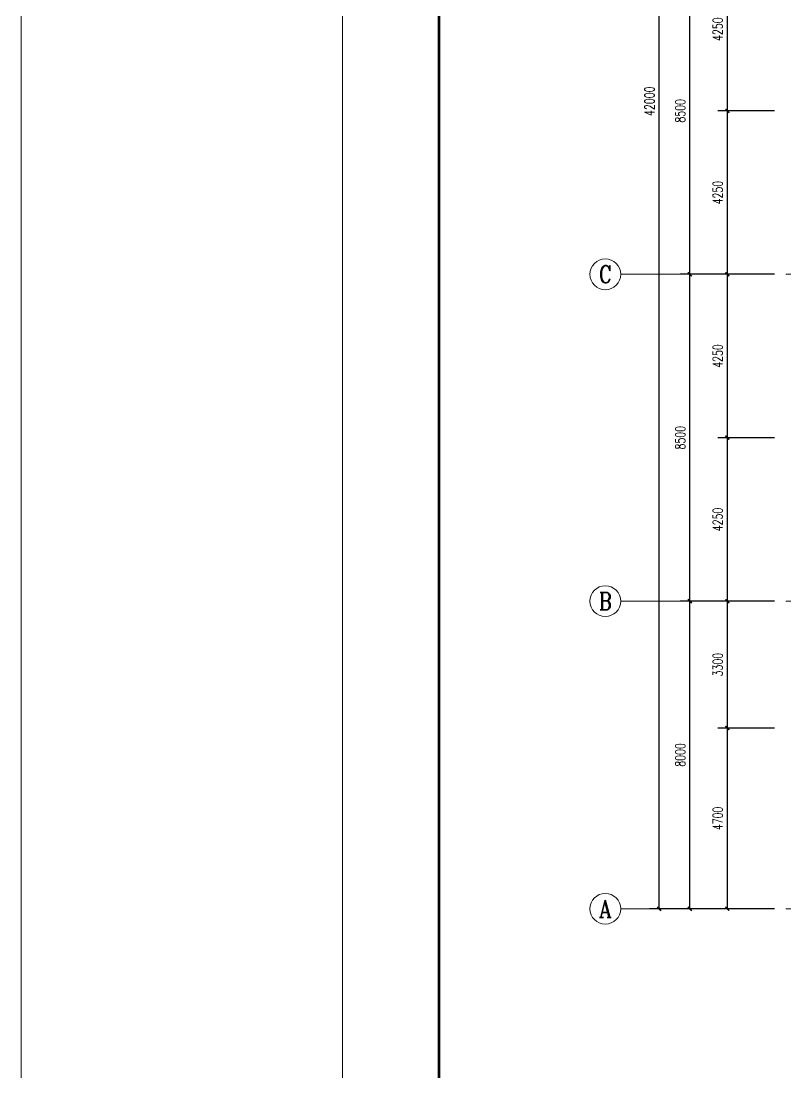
# Model space of a CAD drawing. Extents: x 3968514 to 5230306, y -516551 to -228246.
# Drawn here: x 4844687 to 4864588, y -487690 to -460335 of the extents above; entities that cross this region are included whole.
import ezdxf
from ezdxf.enums import TextEntityAlignment as Align

# ---------------------------------------------------------------- set-up
doc = ezdxf.new("R2010")
doc.units = 0
doc.header["$LTSCALE"] = 1000
doc.header["$MEASUREMENT"] = 0
doc.linetypes.add('DOTE', pattern=[2.42, 2, -0.2, 0.02, -0.2])
for name, color, linetype, lineweight in [('AXIS', 3, 'Continuous', 15), ('AXIS_TEXT', 7, 'Continuous', 15), ('DOTE', 1, 'DOTE', 9), ('FRAME', 3, 'Continuous', 18), ('PUB_DIM', 3, 'Continuous', 15)]:
    doc.layers.add(name, color=color, linetype=linetype, lineweight=lineweight)
doc.styles.add('_TCH_AXIS', font='COMPLEX', dxfattribs={"bigfont": 'GBCBIG'})
doc.styles.add('_TCH_DIM_T3', font='SIMPLEX.shx', dxfattribs={"width": 0.7, "bigfont": 'GBCBIG.shx'})
doc.styles.add('COMPLEX', font='COMPLEX')
doc.dimstyles.new('_TCH_ARCH&&100', dxfattribs={"dimtxt": 255, "dimasz": 100, "dimexe": 250, "dimexo": 300, "dimgap": 122.5, "dimtad": 1, "dimdec": 0, "dimzin": 0, "dimdsep": 46, "dimtxsty": '_TCH_DIM_T3', "dimblk": 'ARCHTICK', "dimcen": 0.09, "dimclrt": 7, "dimazin": 2, "dimtfac": 1, "dimtdec": 0, "dimtix": 1, "dimtmove": 2, "dimatfit": 3, "dimfxl": 150, "dimtolj": 1, "dimtzin": 0, "dimarcsym": 0})

# ---------------------------------------------------------------- blocks, each defined once
blk = doc.blocks.new('A$C0B803521')
at = {"layer": 'FRAME', "lineweight": 18}
for p, q in [((-100043, 93652), (-100043, 34252)), ((-15943, 34252), (-15943, 93652))]:
    blk.add_line(p, q, dxfattribs=at)
at = {"layer": 'FRAME', "lineweight": 140}
blk.add_line((-97543, 92652), (-97543, 35252), dxfattribs=at)
blk = doc.blocks.new('_AXISO')
blk.add_circle((0, 0), 0.5)
at = {"layer": 'AXIS_TEXT', "style": 'COMPLEX', "width": 1.041667}
blk.add_attdef('A', text='', height=0.56, dxfattribs=at).set_placement((-0.25, -0.28), (0.25, -0.28), align=Align.FIT)
blk = doc.blocks.new('_ArchTick')
at = {"color": 0, "linetype": 'ByBlock', "const_width": 0.4}
blk.add_lwpolyline([(-0.5, -0.5), (0.5, 0.5)], dxfattribs=at)
blk = doc.blocks.new('*D1353')
at = {"layer": 'AXIS', "color": 0, "lineweight": -2, "transparency": 16777216}
for p, q in [((-2300, 0), (-5550, 0)), ((-5300, -42000), (-5300, 0)), ((-2300, -42000), (-5550, -42000))]:
    blk.add_line(p, q, dxfattribs=at)
at = {"layer": 'Defpoints', "color": 0, "transparency": 16777216}
for p in [(-5300, 0), (-2000, 0), (-2000, -42000)]:
    blk.add_point(p, dxfattribs=at)
at = {"layer": 'AXIS', "color": 0, "lineweight": -2, "transparency": 16777216, "xscale": 100, "yscale": 100, "zscale": 100}
for p, rotation in [((-5300, 0), 90), ((-5300, -42000), 270)]:
    blk.add_blockref('_ArchTick', p, dxfattribs=dict(at, rotation=rotation))
at = {"layer": 'AXIS', "color": 7, "transparency": 16777216, "insert": (-5550, -21000), "char_height": 255, "attachment_point": 5, "rotation": 90, "style": '_TCH_DIM_T3'}
blk.add_mtext('\\A1;42000', dxfattribs=at)
blk = doc.blocks.new('*D1354')
at = {"layer": 'AXIS', "color": 0, "lineweight": -2, "transparency": 16777216}
for p, q in [((-2300, -34000), (-4750, -34000)), ((-4500, -42000), (-4500, -34000)), ((-2300, -42000), (-4750, -42000))]:
    blk.add_line(p, q, dxfattribs=at)
at = {"layer": 'Defpoints', "color": 0, "transparency": 16777216}
for p in [(-4500, -34000), (-2000, -34000), (-2000, -42000)]:
    blk.add_point(p, dxfattribs=at)
at = {"layer": 'AXIS', "color": 0, "lineweight": -2, "transparency": 16777216, "xscale": 100, "yscale": 100, "zscale": 100}
for p, rotation in [((-4500, -34000), 90), ((-4500, -42000), 270)]:
    blk.add_blockref('_ArchTick', p, dxfattribs=dict(at, rotation=rotation))
at = {"layer": 'AXIS', "color": 7, "transparency": 16777216, "insert": (-4750, -38000), "char_height": 255, "attachment_point": 5, "rotation": 90, "style": '_TCH_DIM_T3'}
blk.add_mtext('\\A1;8000', dxfattribs=at)
blk = doc.blocks.new('*D1355')
at = {"layer": 'AXIS', "color": 0, "lineweight": -2, "transparency": 16777216}
for p, q in [((-2300, -25500), (-4750, -25500)), ((-4500, -34000), (-4500, -25500)), ((-2300, -34000), (-4750, -34000))]:
    blk.add_line(p, q, dxfattribs=at)
at = {"layer": 'Defpoints', "color": 0, "transparency": 16777216}
for p in [(-4500, -25500), (-2000, -25500), (-2000, -34000)]:
    blk.add_point(p, dxfattribs=at)
at = {"layer": 'AXIS', "color": 0, "lineweight": -2, "transparency": 16777216, "xscale": 100, "yscale": 100, "zscale": 100}
for p, rotation in [((-4500, -25500), 90), ((-4500, -34000), 270)]:
    blk.add_blockref('_ArchTick', p, dxfattribs=dict(at, rotation=rotation))
at = {"layer": 'AXIS', "color": 7, "transparency": 16777216, "insert": (-4750, -29750), "char_height": 255, "attachment_point": 5, "rotation": 90, "style": '_TCH_DIM_T3'}
blk.add_mtext('\\A1;8500', dxfattribs=at)
blk = doc.blocks.new('*D1356')
at = {"layer": 'AXIS', "color": 0, "lineweight": -2, "transparency": 16777216}
for p, q in [((-2300, -17000), (-4750, -17000)), ((-4500, -25500), (-4500, -17000)), ((-2300, -25500), (-4750, -25500))]:
    blk.add_line(p, q, dxfattribs=at)
at = {"layer": 'Defpoints', "color": 0, "transparency": 16777216}
for p in [(-4500, -17000), (-2000, -17000), (-2000, -25500)]:
    blk.add_point(p, dxfattribs=at)
at = {"layer": 'AXIS', "color": 0, "lineweight": -2, "transparency": 16777216, "xscale": 100, "yscale": 100, "zscale": 100}
for p, rotation in [((-4500, -17000), 90), ((-4500, -25500), 270)]:
    blk.add_blockref('_ArchTick', p, dxfattribs=dict(at, rotation=rotation))
at = {"layer": 'AXIS', "color": 7, "transparency": 16777216, "insert": (-4750, -21250), "char_height": 255, "attachment_point": 5, "rotation": 90, "style": '_TCH_DIM_T3'}
blk.add_mtext('\\A1;8500', dxfattribs=at)
blk = doc.blocks.new('*D1061')
at = {"layer": 'Defpoints', "color": 0, "transparency": 16777216}
for p in [(4863063, -478721), (4864588, -478721), (4864588, -483421)]:
    blk.add_point(p, dxfattribs=at)
at = {"layer": 'PUB_DIM', "color": 0, "lineweight": -2, "transparency": 16777216}
for p, q in [((4864288, -478721), (4862813, -478721)), ((4863063, -483421), (4863063, -478721)), ((4864288, -483421), (4862813, -483421))]:
    blk.add_line(p, q, dxfattribs=at)
at = {"layer": 'PUB_DIM', "color": 0, "lineweight": -2, "transparency": 16777216, "xscale": 100, "yscale": 100, "zscale": 100}
for p, rotation in [((4863063, -478721), 90), ((4863063, -483421), 270)]:
    blk.add_blockref('_ArchTick', p, dxfattribs=dict(at, rotation=rotation))
at = {"layer": 'PUB_DIM', "color": 7, "transparency": 16777216, "insert": (4862813, -481071), "char_height": 255, "attachment_point": 5, "rotation": 90, "style": '_TCH_DIM_T3'}
blk.add_mtext('\\A1;4700', dxfattribs=at)
blk = doc.blocks.new('*D1062')
at = {"layer": 'Defpoints', "color": 0, "transparency": 16777216}
for p in [(4863063, -475421), (4864588, -475421), (4864588, -478721)]:
    blk.add_point(p, dxfattribs=at)
at = {"layer": 'PUB_DIM', "color": 0, "lineweight": -2, "transparency": 16777216}
for p, q in [((4864288, -475421), (4862813, -475421)), ((4863063, -478721), (4863063, -475421)), ((4864288, -478721), (4862813, -478721))]:
    blk.add_line(p, q, dxfattribs=at)
at = {"layer": 'PUB_DIM', "color": 0, "lineweight": -2, "transparency": 16777216, "xscale": 100, "yscale": 100, "zscale": 100}
for p, rotation in [((4863063, -475421), 90), ((4863063, -478721), 270)]:
    blk.add_blockref('_ArchTick', p, dxfattribs=dict(at, rotation=rotation))
at = {"layer": 'PUB_DIM', "color": 7, "transparency": 16777216, "insert": (4862813, -477071), "char_height": 255, "attachment_point": 5, "rotation": 90, "style": '_TCH_DIM_T3'}
blk.add_mtext('\\A1;3300', dxfattribs=at)
blk = doc.blocks.new('*D1063')
at = {"layer": 'Defpoints', "color": 0, "transparency": 16777216}
for p in [(4863063, -471171), (4864588, -471171), (4864588, -475421)]:
    blk.add_point(p, dxfattribs=at)
at = {"layer": 'PUB_DIM', "color": 0, "lineweight": -2, "transparency": 16777216}
for p, q in [((4864288, -471171), (4862813, -471171)), ((4863063, -475421), (4863063, -471171)), ((4864288, -475421), (4862813, -475421))]:
    blk.add_line(p, q, dxfattribs=at)
at = {"layer": 'PUB_DIM', "color": 0, "lineweight": -2, "transparency": 16777216, "xscale": 100, "yscale": 100, "zscale": 100}
for p, rotation in [((4863063, -471171), 90), ((4863063, -475421), 270)]:
    blk.add_blockref('_ArchTick', p, dxfattribs=dict(at, rotation=rotation))
at = {"layer": 'PUB_DIM', "color": 7, "transparency": 16777216, "insert": (4862813, -473296), "char_height": 255, "attachment_point": 5, "rotation": 90, "style": '_TCH_DIM_T3'}
blk.add_mtext('\\A1;4250', dxfattribs=at)
blk = doc.blocks.new('*D1064')
at = {"layer": 'Defpoints', "color": 0, "transparency": 16777216}
for p in [(4863063, -466921), (4864588, -466921), (4864588, -471171)]:
    blk.add_point(p, dxfattribs=at)
at = {"layer": 'PUB_DIM', "color": 0, "lineweight": -2, "transparency": 16777216}
for p, q in [((4864288, -466921), (4862813, -466921)), ((4863063, -471171), (4863063, -466921)), ((4864288, -471171), (4862813, -471171))]:
    blk.add_line(p, q, dxfattribs=at)
at = {"layer": 'PUB_DIM', "color": 0, "lineweight": -2, "transparency": 16777216, "xscale": 100, "yscale": 100, "zscale": 100}
for p, rotation in [((4863063, -466921), 90), ((4863063, -471171), 270)]:
    blk.add_blockref('_ArchTick', p, dxfattribs=dict(at, rotation=rotation))
at = {"layer": 'PUB_DIM', "color": 7, "transparency": 16777216, "insert": (4862813, -469046), "char_height": 255, "attachment_point": 5, "rotation": 90, "style": '_TCH_DIM_T3'}
blk.add_mtext('\\A1;4250', dxfattribs=at)
blk = doc.blocks.new('*D1065')
at = {"layer": 'Defpoints', "color": 0, "transparency": 16777216}
for p in [(4863063, -462671), (4864588, -462671), (4864588, -466921)]:
    blk.add_point(p, dxfattribs=at)
at = {"layer": 'PUB_DIM', "color": 0, "lineweight": -2, "transparency": 16777216}
for p, q in [((4864288, -462671), (4862813, -462671)), ((4863063, -466921), (4863063, -462671)), ((4864288, -466921), (4862813, -466921))]:
    blk.add_line(p, q, dxfattribs=at)
at = {"layer": 'PUB_DIM', "color": 0, "lineweight": -2, "transparency": 16777216, "xscale": 100, "yscale": 100, "zscale": 100}
for p, rotation in [((4863063, -462671), 90), ((4863063, -466921), 270)]:
    blk.add_blockref('_ArchTick', p, dxfattribs=dict(at, rotation=rotation))
at = {"layer": 'PUB_DIM', "color": 7, "transparency": 16777216, "insert": (4862813, -464796), "char_height": 255, "attachment_point": 5, "rotation": 90, "style": '_TCH_DIM_T3'}
blk.add_mtext('\\A1;4250', dxfattribs=at)
blk = doc.blocks.new('*D1066')
at = {"layer": 'Defpoints', "color": 0, "transparency": 16777216}
for p in [(4863063, -458421), (4864588, -458421), (4864588, -462671)]:
    blk.add_point(p, dxfattribs=at)
at = {"layer": 'PUB_DIM', "color": 0, "lineweight": -2, "transparency": 16777216}
for p, q in [((4864288, -458421), (4862813, -458421)), ((4863063, -462671), (4863063, -458421)), ((4864288, -462671), (4862813, -462671))]:
    blk.add_line(p, q, dxfattribs=at)
at = {"layer": 'PUB_DIM', "color": 0, "lineweight": -2, "transparency": 16777216, "xscale": 100, "yscale": 100, "zscale": 100}
for p, rotation in [((4863063, -458421), 90), ((4863063, -462671), 270)]:
    blk.add_blockref('_ArchTick', p, dxfattribs=dict(at, rotation=rotation))
at = {"layer": 'PUB_DIM', "color": 7, "transparency": 16777216, "insert": (4862813, -460546), "char_height": 255, "attachment_point": 5, "rotation": 90, "style": '_TCH_DIM_T3'}
blk.add_mtext('\\A1;4250', dxfattribs=at)
blk = doc.blocks.new('A$Cbcbeac01')
at = {"layer": 'AXIS'}
for p, q in [((-2300, -25500), (-6300, -25500)), ((-2300, -34000), (-6300, -34000)), ((-2300, -42000), (-6300, -42000))]:
    blk.add_line(p, q, dxfattribs=at)
at = {"layer": 'DOTE'}
for p, q in [((19000, -25500), (-2000, -25500)), ((19000, -34000), (-2000, -34000)), ((19000, -42000), (-2000, -42000))]:
    blk.add_line(p, q, dxfattribs=at)
at = {"layer": 'AXIS'}
ref = blk.add_blockref('_AXISO', (-6700, -25500), dxfattribs=dict(at, xscale=800, yscale=800, zscale=800))
ref.add_attrib('A', 'C', dxfattribs={"layer": 'AXIS_TEXT', "height": 452, "style": '_TCH_AXIS', "width": 1.024}).set_placement((-6865.3, -25726), (-6534.7, -25726), align=Align.FIT)
ref = blk.add_blockref('_AXISO', (-6700, -34000), dxfattribs=dict(at, xscale=800, yscale=800, zscale=800))
ref.add_attrib('A', 'B', dxfattribs={"layer": 'AXIS_TEXT', "height": 448.3, "style": '_TCH_AXIS', "width": 0.924665}).set_placement((-6867.8, -34224.2), (-6532.2, -34224.2), align=Align.FIT)
ref = blk.add_blockref('_AXISO', (-6700, -42000), dxfattribs=dict(at, xscale=800, yscale=800, zscale=800))
ref.add_attrib('A', 'A', dxfattribs={"layer": 'AXIS_TEXT', "height": 450.2, "style": '_TCH_AXIS', "width": 0.863198}).set_placement((-6866.5, -42225.1), (-6533.5, -42225.1), align=Align.FIT)
for p1, p2, distance, picture, middle in [((-2000, -42000), (-2000, 0), 3300, '*D1353', (-5550, -21000)), ((-2000, -25500), (-2000, -17000), 2500, '*D1356', (-4750, -21250)), ((-2000, -34000), (-2000, -25500), 2500, '*D1355', (-4750, -29750)), ((-2000, -42000), (-2000, -34000), 2500, '*D1354', (-4750, -38000))]:
    dim = blk.add_aligned_dim(p1=p1, p2=p2, distance=distance, dimstyle='_TCH_ARCH&&100', dxfattribs=at)
    dim.commit()
    dim.dimension.update_dxf_attribs({"geometry": picture, "text_midpoint": middle})

msp = doc.modelspace()

# ---------------------------------------------------------------- block references
for name, p in [('A$C0B803521', (4860630.60781, -526631.20711)), ('A$C0B803521', (4953097.22863, -526631.20711)), ('A$Cbcbeac01', (4866588.07657, -441420.60786, -0.30417))]:
    msp.add_blockref(name, p)

# ---------------------------------------------------------------- dimensions: what is measured, and where the dimension line sits
at = {"layer": 'PUB_DIM'}
for p1, p2, picture, middle in [((4864588.07657, -462670.60786), (4864588.07657, -458420.60786), '*D1066', (4862813.07657, -460545.60786)), ((4864588.07657, -466920.60786), (4864588.07657, -462670.60786), '*D1065', (4862813.07657, -464795.60786)), ((4864588.07657, -471170.60786), (4864588.07657, -466920.60786), '*D1064', (4862813.07657, -469045.60786)), ((4864588.07657, -475420.60786), (4864588.07657, -471170.60786), '*D1063', (4862813.07657, -473295.60786)), ((4864588.07657, -478720.60732), (4864588.07657, -475420.60786), '*D1062', (4862813.07657, -477070.60759)), ((4864588.07657, -483420.60786), (4864588.07657, -478720.60732), '*D1061', (4862813.07657, -481070.60759))]:
    dim = msp.add_aligned_dim(p1=p1, p2=p2, distance=1525, dimstyle='_TCH_ARCH&&100', dxfattribs=at)
    dim.commit()
    dim.dimension.update_dxf_attribs({"geometry": picture, "text_midpoint": middle})

doc.saveas('drawing.dxf')
